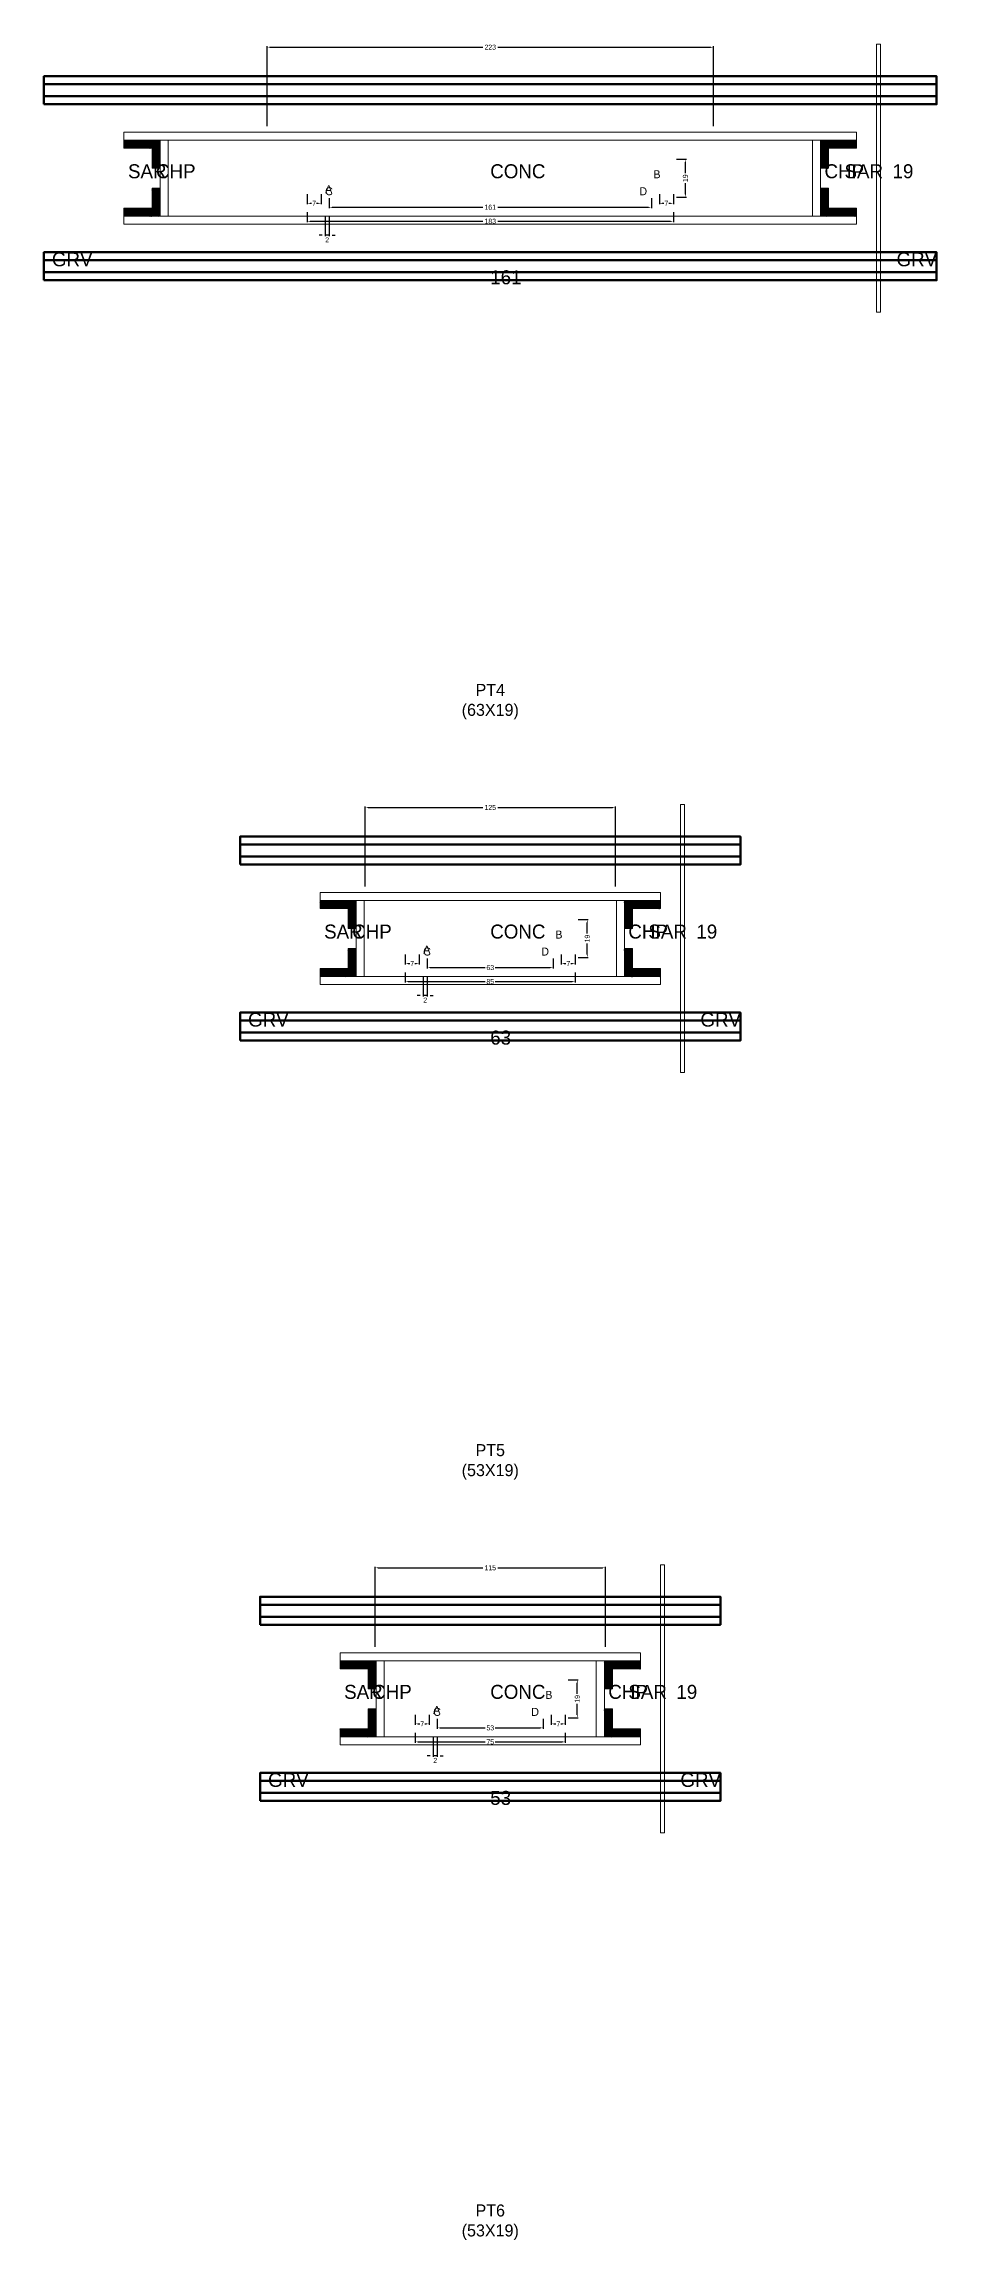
# Model space of a CAD drawing. Header units: centimetres. Extents: x -8500 to 4118, y -39526 to 295.
# Drawn here: x -223 to 223, y -37750 to -36653 of the extents above; entities that cross this region are included whole.
import ezdxf

# ---------------------------------------------------------------- set-up
doc = ezdxf.new("R2010")
doc.units = ezdxf.units.CM
for name, color, linetype in [('COTA', 241, 'Continuous'), ('GRAVATA', 224, 'Continuous'), ('Hachura', 251, 'Continuous'), ('NOMENCLATURA', 7, 'Continuous'), ('SARRAFO', 251, 'Continuous'), ('Texto Seção', 7, 'Continuous')]:
    doc.layers.add(name, color=color, linetype=linetype)
doc.dimstyles.new('cotax2', dxfattribs={"dimtxt": 2.5, "dimasz": 1.5, "dimexe": 0.5, "dimexo": 0.5, "dimgap": 0.5, "dimtad": 1, "dimcen": 2.5, "dimazin": 3, "dimtfac": 1, "dimtmove": 0, "dimatfit": 3})

# ---------------------------------------------------------------- blocks, each defined once
blk = doc.blocks.new('_CLOSEDFILLED')
at = {"color": 0, "linetype": 'BYBLOCK'}
blk.add_solid([(-1, 0.16), (0, 0), (-1, -0.16)], dxfattribs=at)
blk = doc.blocks.new('*D2536')
for p, q in [((-91.5, -36737), (-91.5, -36742)), ((91.5, -36737), (91.5, -36742)), ((-90, -36741.5), (-3.75, -36741.5)), ((3.75, -36741.5), (90, -36741.5))]:
    blk.add_line(p, q)
at = {"layer": 'Defpoints'}
for p in [(-91.5, -36736.5), (91.5, -36736.5), (-91.5, -36741.5)]:
    blk.add_point(p, dxfattribs=at)
at = {"layer": 'COTA', "xscale": 1.5, "yscale": 1.5, "rotation": 180}
blk.add_blockref('_CLOSEDFILLED', (-91.5, -36741.5), dxfattribs=at)
at = {"layer": 'COTA', "xscale": 1.5, "yscale": 1.5}
blk.add_blockref('_CLOSEDFILLED', (91.5, -36741.5), dxfattribs=at)
at = {"layer": 'COTA', "insert": (0, -36741.5), "char_height": 2.5, "attachment_point": 5}
blk.add_mtext('183', dxfattribs=at)
blk = doc.blocks.new('*D2537')
for p, q in [((-80.5, -36730), (-80.5, -36735)), ((-79, -36734.5), (-3.75, -36734.5)), ((3.75, -36734.5), (79, -36734.5)), ((80.5, -36730), (80.5, -36735))]:
    blk.add_line(p, q)
at = {"layer": 'Defpoints'}
for p in [(-80.5, -36729.5), (-80.5, -36734.5), (80.5, -36729.5)]:
    blk.add_point(p, dxfattribs=at)
at = {"layer": 'COTA', "xscale": 1.5, "yscale": 1.5, "rotation": 180}
blk.add_blockref('_CLOSEDFILLED', (-80.5, -36734.5), dxfattribs=at)
at = {"layer": 'COTA', "xscale": 1.5, "yscale": 1.5}
blk.add_blockref('_CLOSEDFILLED', (80.5, -36734.5), dxfattribs=at)
at = {"layer": 'COTA', "insert": (0, -36734.5), "char_height": 2.5, "attachment_point": 5}
blk.add_mtext('161', dxfattribs=at)
blk = doc.blocks.new('*D2538')
for p, q in [((93, -36710.5), (98, -36710.5)), ((97.5, -36717.5), (97.5, -36712)), ((97.5, -36728), (97.5, -36722.5)), ((93, -36729.5), (98, -36729.5))]:
    blk.add_line(p, q)
at = {"layer": 'Defpoints'}
for p in [(92.5, -36710.5), (92.5, -36729.5), (97.5, -36729.5)]:
    blk.add_point(p, dxfattribs=at)
at = {"layer": 'COTA', "xscale": 1.5, "yscale": 1.5}
for p, rotation in [((97.5, -36710.5), 90), ((97.5, -36729.5), 270)]:
    blk.add_blockref('_CLOSEDFILLED', p, dxfattribs=dict(at, rotation=rotation))
at = {"layer": 'COTA', "insert": (97.5, -36720), "char_height": 2.5, "attachment_point": 5, "rotation": 90}
blk.add_mtext('19', dxfattribs=at)
blk = doc.blocks.new('*D2539')
for p, q in [((-91.5, -36728), (-91.5, -36733)), ((-90, -36732.5), (-89.25, -36732.5)), ((-86.75, -36732.5), (-86, -36732.5)), ((-84.5, -36728), (-84.5, -36733))]:
    blk.add_line(p, q)
at = {"layer": 'Defpoints'}
for p in [(-91.5, -36727.5), (-91.5, -36732.5), (-84.5, -36727.5)]:
    blk.add_point(p, dxfattribs=at)
at = {"layer": 'COTA', "xscale": 1.5, "yscale": 1.5, "rotation": 180}
blk.add_blockref('_CLOSEDFILLED', (-91.5, -36732.5), dxfattribs=at)
at = {"layer": 'COTA', "xscale": 1.5, "yscale": 1.5}
blk.add_blockref('_CLOSEDFILLED', (-84.5, -36732.5), dxfattribs=at)
at = {"layer": 'COTA', "insert": (-88, -36732.5), "char_height": 2.5, "attachment_point": 5}
blk.add_mtext('7', dxfattribs=at)
blk = doc.blocks.new('*D2540')
for p, q in [((84.5, -36728), (84.5, -36733)), ((86, -36732.5), (86.75, -36732.5)), ((89.25, -36732.5), (90, -36732.5)), ((91.5, -36728), (91.5, -36733))]:
    blk.add_line(p, q)
at = {"layer": 'Defpoints'}
for p in [(84.5, -36727.5), (84.5, -36732.5), (91.5, -36727.5)]:
    blk.add_point(p, dxfattribs=at)
at = {"layer": 'COTA', "xscale": 1.5, "yscale": 1.5, "rotation": 180}
blk.add_blockref('_CLOSEDFILLED', (84.5, -36732.5), dxfattribs=at)
at = {"layer": 'COTA', "xscale": 1.5, "yscale": 1.5}
blk.add_blockref('_CLOSEDFILLED', (91.5, -36732.5), dxfattribs=at)
at = {"layer": 'COTA', "insert": (88, -36732.5), "char_height": 2.5, "attachment_point": 5}
blk.add_mtext('7', dxfattribs=at)
blk = doc.blocks.new('*D2541')
for p, q in [((-111.5, -36694), (-111.5, -36654)), ((-110, -36654.5), (-3.75, -36654.5)), ((3.75, -36654.5), (110, -36654.5)), ((111.5, -36694), (111.5, -36654))]:
    blk.add_line(p, q)
at = {"layer": 'Defpoints'}
for p in [(-111.5, -36654.5), (-111.5, -36694.5), (111.5, -36694.5)]:
    blk.add_point(p, dxfattribs=at)
at = {"layer": 'COTA', "xscale": 1.5, "yscale": 1.5, "rotation": 180}
blk.add_blockref('_CLOSEDFILLED', (-111.5, -36654.5), dxfattribs=at)
at = {"layer": 'COTA', "xscale": 1.5, "yscale": 1.5}
blk.add_blockref('_CLOSEDFILLED', (111.5, -36654.5), dxfattribs=at)
at = {"layer": 'COTA', "insert": (0, -36654.5), "char_height": 2.5, "attachment_point": 5}
blk.add_mtext('223', dxfattribs=at)
blk = doc.blocks.new('*D2562')
for p, q in [((-42.5, -37117), (-42.5, -37122)), ((-41, -37121.5), (-2.5, -37121.5)), ((2.5, -37121.5), (41, -37121.5)), ((42.5, -37117), (42.5, -37122))]:
    blk.add_line(p, q)
at = {"layer": 'Defpoints'}
for p in [(-42.5, -37116.5), (-42.5, -37121.5), (42.5, -37116.5)]:
    blk.add_point(p, dxfattribs=at)
at = {"layer": 'COTA', "xscale": 1.5, "yscale": 1.5, "rotation": 180}
blk.add_blockref('_CLOSEDFILLED', (-42.5, -37121.5), dxfattribs=at)
at = {"layer": 'COTA', "xscale": 1.5, "yscale": 1.5}
blk.add_blockref('_CLOSEDFILLED', (42.5, -37121.5), dxfattribs=at)
at = {"layer": 'COTA', "insert": (0, -37121.5), "char_height": 2.5, "attachment_point": 5}
blk.add_mtext('85', dxfattribs=at)
blk = doc.blocks.new('*D2563')
for p, q in [((-31.5, -37110), (-31.5, -37115)), ((31.5, -37110), (31.5, -37115)), ((-30, -37114.5), (-2.5, -37114.5)), ((2.5, -37114.5), (30, -37114.5))]:
    blk.add_line(p, q)
at = {"layer": 'Defpoints'}
for p in [(-31.5, -37109.5), (31.5, -37109.5), (-31.5, -37114.5)]:
    blk.add_point(p, dxfattribs=at)
at = {"layer": 'COTA', "xscale": 1.5, "yscale": 1.5, "rotation": 180}
blk.add_blockref('_CLOSEDFILLED', (-31.5, -37114.5), dxfattribs=at)
at = {"layer": 'COTA', "xscale": 1.5, "yscale": 1.5}
blk.add_blockref('_CLOSEDFILLED', (31.5, -37114.5), dxfattribs=at)
at = {"layer": 'COTA', "insert": (0, -37114.5), "char_height": 2.5, "attachment_point": 5}
blk.add_mtext('63', dxfattribs=at)
blk = doc.blocks.new('*D2564')
for p, q in [((44, -37090.5), (49, -37090.5)), ((48.5, -37097.5), (48.5, -37092)), ((44, -37109.5), (49, -37109.5)), ((48.5, -37108), (48.5, -37102.5))]:
    blk.add_line(p, q)
at = {"layer": 'Defpoints'}
for p in [(43.5, -37090.5), (43.5, -37109.5), (48.5, -37109.5)]:
    blk.add_point(p, dxfattribs=at)
at = {"layer": 'COTA', "xscale": 1.5, "yscale": 1.5}
for p, rotation in [((48.5, -37090.5), 90), ((48.5, -37109.5), 270)]:
    blk.add_blockref('_CLOSEDFILLED', p, dxfattribs=dict(at, rotation=rotation))
at = {"layer": 'COTA', "insert": (48.5, -37100), "char_height": 2.5, "attachment_point": 5, "rotation": 90}
blk.add_mtext('19', dxfattribs=at)
blk = doc.blocks.new('*D2565')
for p, q in [((-42.5, -37108), (-42.5, -37113)), ((-35.5, -37108), (-35.5, -37113)), ((-41, -37112.5), (-40.25, -37112.5)), ((-37.75, -37112.5), (-37, -37112.5))]:
    blk.add_line(p, q)
at = {"layer": 'Defpoints'}
for p in [(-42.5, -37107.5), (-35.5, -37107.5), (-42.5, -37112.5)]:
    blk.add_point(p, dxfattribs=at)
at = {"layer": 'COTA', "xscale": 1.5, "yscale": 1.5, "rotation": 180}
blk.add_blockref('_CLOSEDFILLED', (-42.5, -37112.5), dxfattribs=at)
at = {"layer": 'COTA', "xscale": 1.5, "yscale": 1.5}
blk.add_blockref('_CLOSEDFILLED', (-35.5, -37112.5), dxfattribs=at)
at = {"layer": 'COTA', "insert": (-39, -37112.5), "char_height": 2.5, "attachment_point": 5}
blk.add_mtext('7', dxfattribs=at)
blk = doc.blocks.new('*D2566')
for p, q in [((35.5, -37108), (35.5, -37113)), ((42.5, -37108), (42.5, -37113)), ((37, -37112.5), (37.75, -37112.5)), ((40.25, -37112.5), (41, -37112.5))]:
    blk.add_line(p, q)
at = {"layer": 'Defpoints'}
for p in [(35.5, -37107.5), (42.5, -37107.5), (35.5, -37112.5)]:
    blk.add_point(p, dxfattribs=at)
at = {"layer": 'COTA', "xscale": 1.5, "yscale": 1.5, "rotation": 180}
blk.add_blockref('_CLOSEDFILLED', (35.5, -37112.5), dxfattribs=at)
at = {"layer": 'COTA', "xscale": 1.5, "yscale": 1.5}
blk.add_blockref('_CLOSEDFILLED', (42.5, -37112.5), dxfattribs=at)
at = {"layer": 'COTA', "insert": (39, -37112.5), "char_height": 2.5, "attachment_point": 5}
blk.add_mtext('7', dxfattribs=at)
blk = doc.blocks.new('*D2567')
for p, q in [((-62.5, -37074), (-62.5, -37034)), ((62.5, -37074), (62.5, -37034)), ((-61, -37034.5), (-3.75, -37034.5)), ((3.75, -37034.5), (61, -37034.5))]:
    blk.add_line(p, q)
at = {"layer": 'Defpoints'}
for p in [(-62.5, -37034.5), (-62.5, -37074.5), (62.5, -37074.5)]:
    blk.add_point(p, dxfattribs=at)
at = {"layer": 'COTA', "xscale": 1.5, "yscale": 1.5, "rotation": 180}
blk.add_blockref('_CLOSEDFILLED', (-62.5, -37034.5), dxfattribs=at)
at = {"layer": 'COTA', "xscale": 1.5, "yscale": 1.5}
blk.add_blockref('_CLOSEDFILLED', (62.5, -37034.5), dxfattribs=at)
at = {"layer": 'COTA', "insert": (0, -37034.5), "char_height": 2.5, "attachment_point": 5}
blk.add_mtext('125', dxfattribs=at)
blk = doc.blocks.new('*D2588')
for p, q in [((-37.5, -37497), (-37.5, -37502)), ((-36, -37501.5), (-2.5, -37501.5)), ((2.5, -37501.5), (36, -37501.5)), ((37.5, -37497), (37.5, -37502))]:
    blk.add_line(p, q)
at = {"layer": 'Defpoints'}
for p in [(-37.5, -37496.5), (-37.5, -37501.5), (37.5, -37496.5)]:
    blk.add_point(p, dxfattribs=at)
at = {"layer": 'COTA', "xscale": 1.5, "yscale": 1.5, "rotation": 180}
blk.add_blockref('_CLOSEDFILLED', (-37.5, -37501.5), dxfattribs=at)
at = {"layer": 'COTA', "xscale": 1.5, "yscale": 1.5}
blk.add_blockref('_CLOSEDFILLED', (37.5, -37501.5), dxfattribs=at)
at = {"layer": 'COTA', "insert": (0, -37501.5), "char_height": 2.5, "attachment_point": 5}
blk.add_mtext('75', dxfattribs=at)
blk = doc.blocks.new('*D2589')
for p, q in [((-26.5, -37490), (-26.5, -37495)), ((-25, -37494.5), (-2.5, -37494.5)), ((2.5, -37494.5), (25, -37494.5)), ((26.5, -37490), (26.5, -37495))]:
    blk.add_line(p, q)
at = {"layer": 'Defpoints'}
for p in [(-26.5, -37489.5), (-26.5, -37494.5), (26.5, -37489.5)]:
    blk.add_point(p, dxfattribs=at)
at = {"layer": 'COTA', "xscale": 1.5, "yscale": 1.5, "rotation": 180}
blk.add_blockref('_CLOSEDFILLED', (-26.5, -37494.5), dxfattribs=at)
at = {"layer": 'COTA', "xscale": 1.5, "yscale": 1.5}
blk.add_blockref('_CLOSEDFILLED', (26.5, -37494.5), dxfattribs=at)
at = {"layer": 'COTA', "insert": (0, -37494.5), "char_height": 2.5, "attachment_point": 5}
blk.add_mtext('53', dxfattribs=at)
blk = doc.blocks.new('*D2590')
for p, q in [((39, -37470.5), (44, -37470.5)), ((43.5, -37477.5), (43.5, -37472)), ((43.5, -37488), (43.5, -37482.5)), ((39, -37489.5), (44, -37489.5))]:
    blk.add_line(p, q)
at = {"layer": 'Defpoints'}
for p in [(38.5, -37470.5), (38.5, -37489.5), (43.5, -37489.5)]:
    blk.add_point(p, dxfattribs=at)
at = {"layer": 'COTA', "xscale": 1.5, "yscale": 1.5}
for p, rotation in [((43.5, -37470.5), 90), ((43.5, -37489.5), 270)]:
    blk.add_blockref('_CLOSEDFILLED', p, dxfattribs=dict(at, rotation=rotation))
at = {"layer": 'COTA', "insert": (43.5, -37480), "char_height": 2.5, "attachment_point": 5, "rotation": 90}
blk.add_mtext('19', dxfattribs=at)
blk = doc.blocks.new('*D2591')
for p, q in [((-37.5, -37488), (-37.5, -37493)), ((-36, -37492.5), (-35.25, -37492.5)), ((-32.75, -37492.5), (-32, -37492.5)), ((-30.5, -37488), (-30.5, -37493))]:
    blk.add_line(p, q)
at = {"layer": 'Defpoints'}
for p in [(-37.5, -37487.5), (-37.5, -37492.5), (-30.5, -37487.5)]:
    blk.add_point(p, dxfattribs=at)
at = {"layer": 'COTA', "xscale": 1.5, "yscale": 1.5, "rotation": 180}
blk.add_blockref('_CLOSEDFILLED', (-37.5, -37492.5), dxfattribs=at)
at = {"layer": 'COTA', "xscale": 1.5, "yscale": 1.5}
blk.add_blockref('_CLOSEDFILLED', (-30.5, -37492.5), dxfattribs=at)
at = {"layer": 'COTA', "insert": (-34, -37492.5), "char_height": 2.5, "attachment_point": 5}
blk.add_mtext('7', dxfattribs=at)
blk = doc.blocks.new('*D2592')
for p, q in [((30.5, -37488), (30.5, -37493)), ((32, -37492.5), (32.75, -37492.5)), ((35.25, -37492.5), (36, -37492.5)), ((37.5, -37488), (37.5, -37493))]:
    blk.add_line(p, q)
at = {"layer": 'Defpoints'}
for p in [(30.5, -37487.5), (30.5, -37492.5), (37.5, -37487.5)]:
    blk.add_point(p, dxfattribs=at)
at = {"layer": 'COTA', "xscale": 1.5, "yscale": 1.5, "rotation": 180}
blk.add_blockref('_CLOSEDFILLED', (30.5, -37492.5), dxfattribs=at)
at = {"layer": 'COTA', "xscale": 1.5, "yscale": 1.5}
blk.add_blockref('_CLOSEDFILLED', (37.5, -37492.5), dxfattribs=at)
at = {"layer": 'COTA', "insert": (34, -37492.5), "char_height": 2.5, "attachment_point": 5}
blk.add_mtext('7', dxfattribs=at)
blk = doc.blocks.new('*D2593')
for p, q in [((-57.5, -37454), (-57.5, -37414)), ((-56, -37414.5), (-3.75, -37414.5)), ((3.75, -37414.5), (56, -37414.5)), ((57.5, -37454), (57.5, -37414))]:
    blk.add_line(p, q)
at = {"layer": 'Defpoints'}
for p in [(-57.5, -37414.5), (-57.5, -37454.5), (57.5, -37454.5)]:
    blk.add_point(p, dxfattribs=at)
at = {"layer": 'COTA', "xscale": 1.5, "yscale": 1.5, "rotation": 180}
blk.add_blockref('_CLOSEDFILLED', (-57.5, -37414.5), dxfattribs=at)
at = {"layer": 'COTA', "xscale": 1.5, "yscale": 1.5}
blk.add_blockref('_CLOSEDFILLED', (57.5, -37414.5), dxfattribs=at)
at = {"layer": 'COTA', "insert": (0, -37414.5), "char_height": 2.5, "attachment_point": 5}
blk.add_mtext('115', dxfattribs=at)

msp = doc.modelspace()

# ---------------------------------------------------------------- hatches: boundary and pattern name
at = {"layer": 'SARRAFO'}
h = msp.add_hatch(dxfattribs=at)
h.set_pattern_fill('SOLID', scale=2)
h.paths.add_polyline_path([(-183, -36705), (-169, -36705), (-169, -36701), (-183, -36701)])
h = msp.add_hatch(dxfattribs=at)
h.set_pattern_fill('SOLID', scale=2)
h.paths.add_polyline_path([(-169, -36715), (-165, -36715), (-165, -36701), (-169, -36701)])
h = msp.add_hatch(dxfattribs=at)
h.set_pattern_fill('SOLID', scale=2)
h.paths.add_polyline_path([(165, -36715), (169, -36715), (169, -36701), (165, -36701)])
h = msp.add_hatch(dxfattribs=at)
h.set_pattern_fill('SOLID', scale=2)
h.paths.add_polyline_path([(169, -36705), (183, -36705), (183, -36701), (169, -36701)])
h = msp.add_hatch(dxfattribs=at)
h.set_pattern_fill('SOLID', scale=2)
h.paths.add_polyline_path([(-169, -36739), (-165, -36739), (-165, -36725), (-169, -36725)])
h = msp.add_hatch(dxfattribs=at)
h.set_pattern_fill('SOLID', scale=2)
h.paths.add_polyline_path([(165, -36739), (169, -36739), (169, -36725), (165, -36725)])
h = msp.add_hatch(dxfattribs=at)
h.set_pattern_fill('SOLID', scale=2)
h.paths.add_polyline_path([(-183, -36739), (-169, -36739), (-169, -36735), (-183, -36735)])
h = msp.add_hatch(dxfattribs=at)
h.set_pattern_fill('SOLID', scale=2)
h.paths.add_polyline_path([(169, -36739), (183, -36739), (183, -36735), (169, -36735)])
h = msp.add_hatch(dxfattribs=at)
h.set_pattern_fill('SOLID', scale=2)
h.paths.add_polyline_path([(-85, -37085), (-71, -37085), (-71, -37081), (-85, -37081)])
h = msp.add_hatch(dxfattribs=at)
h.set_pattern_fill('SOLID', scale=2)
h.paths.add_polyline_path([(-71, -37095), (-67, -37095), (-67, -37081), (-71, -37081)])
h = msp.add_hatch(dxfattribs=at)
h.set_pattern_fill('SOLID', scale=2)
h.paths.add_polyline_path([(67, -37095), (71, -37095), (71, -37081), (67, -37081)])
h = msp.add_hatch(dxfattribs=at)
h.set_pattern_fill('SOLID', scale=2)
h.paths.add_polyline_path([(71, -37085), (85, -37085), (85, -37081), (71, -37081)])
h = msp.add_hatch(dxfattribs=at)
h.set_pattern_fill('SOLID', scale=2)
h.paths.add_polyline_path([(-71, -37119), (-67, -37119), (-67, -37105), (-71, -37105)])
h = msp.add_hatch(dxfattribs=at)
h.set_pattern_fill('SOLID', scale=2)
h.paths.add_polyline_path([(67, -37119), (71, -37119), (71, -37105), (67, -37105)])
h = msp.add_hatch(dxfattribs=at)
h.set_pattern_fill('SOLID', scale=2)
h.paths.add_polyline_path([(-85, -37119), (-71, -37119), (-71, -37115), (-85, -37115)])
h = msp.add_hatch(dxfattribs=at)
h.set_pattern_fill('SOLID', scale=2)
h.paths.add_polyline_path([(71, -37119), (85, -37119), (85, -37115), (71, -37115)])
h = msp.add_hatch(dxfattribs=at)
h.set_pattern_fill('SOLID', scale=2)
h.paths.add_polyline_path([(-75, -37465), (-61, -37465), (-61, -37461), (-75, -37461)])
h = msp.add_hatch(dxfattribs=at)
h.set_pattern_fill('SOLID', scale=2)
h.paths.add_polyline_path([(-61, -37475), (-57, -37475), (-57, -37461), (-61, -37461)])
h = msp.add_hatch(dxfattribs=at)
h.set_pattern_fill('SOLID', scale=2)
h.paths.add_polyline_path([(57, -37475), (61, -37475), (61, -37461), (57, -37461)])
h = msp.add_hatch(dxfattribs=at)
h.set_pattern_fill('SOLID', scale=2)
h.paths.add_polyline_path([(61, -37465), (75, -37465), (75, -37461), (61, -37461)])
h = msp.add_hatch(dxfattribs=at)
h.set_pattern_fill('SOLID', scale=2)
h.paths.add_polyline_path([(-75, -37499), (-61, -37499), (-61, -37495), (-75, -37495)])
h = msp.add_hatch(dxfattribs=at)
h.set_pattern_fill('SOLID', scale=2)
h.paths.add_polyline_path([(-61, -37499), (-57, -37499), (-57, -37485), (-61, -37485)])
h = msp.add_hatch(dxfattribs=at)
h.set_pattern_fill('SOLID', scale=2)
h.paths.add_polyline_path([(57, -37499), (61, -37499), (61, -37485), (57, -37485)])
h = msp.add_hatch(dxfattribs=at)
h.set_pattern_fill('SOLID', scale=2)
h.paths.add_polyline_path([(61, -37499), (75, -37499), (75, -37495), (61, -37495)])

# ---------------------------------------------------------------- linework, layer by layer
at = {"layer": 'GRAVATA', "lineweight": 50}
for points in [[(-223, -36683), (223, -36683), (223, -36669), (-223, -36669)], [(-223, -36679), (223, -36679), (223, -36673), (-223, -36673)], [(-223, -36771), (223, -36771), (223, -36757), (-223, -36757)], [(-223, -36767), (223, -36767), (223, -36761), (-223, -36761)], [(-125, -37063), (125, -37063), (125, -37049), (-125, -37049)], [(-125, -37059), (125, -37059), (125, -37053), (-125, -37053)], [(-125, -37151), (125, -37151), (125, -37137), (-125, -37137)], [(-125, -37147), (125, -37147), (125, -37141), (-125, -37141)], [(-115, -37443), (115, -37443), (115, -37429), (-115, -37429)], [(-115, -37439), (115, -37439), (115, -37433), (-115, -37433)], [(-115, -37531), (115, -37531), (115, -37517), (-115, -37517)], [(-115, -37527), (115, -37527), (115, -37521), (-115, -37521)]]:
    msp.add_lwpolyline(points, close=True, dxfattribs=at)
at = {"layer": 'Hachura', "lineweight": 13}
for points in [[(193, -36787), (195, -36787), (195, -36653), (193, -36653)], [(95, -37167), (97, -37167), (97, -37033), (95, -37033)], [(85, -37547), (87, -37547), (87, -37413), (85, -37413)]]:
    msp.add_lwpolyline(points, close=True, dxfattribs=at)
at = {"layer": 'Hachura', "lineweight": 18}
for points in [[(-183, -36701), (183, -36701), (183, -36697), (-183, -36697)], [(-165, -36739), (-161, -36739), (-161, -36701), (-165, -36701)], [(161, -36739), (165, -36739), (165, -36701), (161, -36701)], [(-183, -36743), (183, -36743), (183, -36739), (-183, -36739)], [(-85, -37081), (85, -37081), (85, -37077), (-85, -37077)], [(-67, -37119), (-63, -37119), (-63, -37081), (-67, -37081)], [(63, -37119), (67, -37119), (67, -37081), (63, -37081)], [(-85, -37123), (85, -37123), (85, -37119), (-85, -37119)], [(-75, -37461), (75, -37461), (75, -37457), (-75, -37457)], [(-57, -37499), (-53, -37499), (-53, -37461), (-57, -37461)], [(53, -37499), (57, -37499), (57, -37461), (53, -37461)], [(-75, -37503), (75, -37503), (75, -37499), (-75, -37499)]]:
    msp.add_lwpolyline(points, close=True, dxfattribs=at)
at = {"layer": 'SARRAFO', "lineweight": 13}
for points in [[(-183, -36705), (-169, -36705), (-169, -36701), (-183, -36701)], [(-169, -36715), (-165, -36715), (-165, -36701), (-169, -36701)], [(165, -36715), (169, -36715), (169, -36701), (165, -36701)], [(169, -36705), (183, -36705), (183, -36701), (169, -36701)], [(-169, -36739), (-165, -36739), (-165, -36725), (-169, -36725)], [(165, -36739), (169, -36739), (169, -36725), (165, -36725)], [(-183, -36739), (-169, -36739), (-169, -36735), (-183, -36735)], [(169, -36739), (183, -36739), (183, -36735), (169, -36735)], [(-85, -37085), (-71, -37085), (-71, -37081), (-85, -37081)], [(-71, -37095), (-67, -37095), (-67, -37081), (-71, -37081)], [(67, -37095), (71, -37095), (71, -37081), (67, -37081)], [(71, -37085), (85, -37085), (85, -37081), (71, -37081)], [(-71, -37119), (-67, -37119), (-67, -37105), (-71, -37105)], [(67, -37119), (71, -37119), (71, -37105), (67, -37105)], [(-85, -37119), (-71, -37119), (-71, -37115), (-85, -37115)], [(71, -37119), (85, -37119), (85, -37115), (71, -37115)], [(-75, -37465), (-61, -37465), (-61, -37461), (-75, -37461)], [(-61, -37475), (-57, -37475), (-57, -37461), (-61, -37461)], [(57, -37475), (61, -37475), (61, -37461), (57, -37461)], [(61, -37465), (75, -37465), (75, -37461), (61, -37461)], [(-75, -37499), (-61, -37499), (-61, -37495), (-75, -37495)], [(-61, -37499), (-57, -37499), (-57, -37485), (-61, -37485)], [(57, -37499), (61, -37499), (61, -37485), (57, -37485)], [(61, -37499), (75, -37499), (75, -37495), (61, -37495)]]:
    msp.add_lwpolyline(points, close=True, dxfattribs=at)

# ---------------------------------------------------------------- texts
at = {"layer": 'NOMENCLATURA'}
for s, p in [('B', (81.5, -36720)), ('A', (-82.5, -36727.5)), ('C', (-82.5, -36728.5)), ('D', (74.5, -36728.5)), ('B', (32.5, -37100)), ('A', (-33.5, -37107.5)), ('C', (-33.5, -37108.5)), ('D', (25.5, -37108.5)), ('A', (-28.5, -37487.5)), ('B', (27.5, -37480)), ('C', (-28.5, -37488.5)), ('D', (20.5, -37488.5))]:
    msp.add_text(s, height=4, dxfattribs=at).set_placement(p)
at = {"layer": 'NOMENCLATURA', "char_height": 6, "attachment_point": 8}
for s, insert in [('PT4\\P(63X19)', (0, -36990.5)), ('PT5\\P(53X19)', (0, -37370.5)), ('PT6\\P(53X19)', (0, -37750.5))]:
    msp.add_mtext(s, dxfattribs=dict(at, insert=insert))
at = {"layer": 'Texto Seção'}
for s, p in [('SAR', (-181, -36720)), ('CHP', (-167, -36720)), ('CONC', (0, -36720)), ('CHP', (167, -36720)), ('SAR', (177, -36720)), ('19', (201, -36720)), ('GRV', (-219, -36764)), ('GRV', (203, -36764)), ('161', (0, -36773)), ('SAR', (-83, -37100)), ('CHP', (-69, -37100)), ('CONC', (0, -37100)), ('CHP', (69, -37100)), ('SAR', (79, -37100)), ('19', (103, -37100)), ('GRV', (-121, -37144)), ('GRV', (105, -37144)), ('63', (0, -37153)), ('SAR', (-73, -37480)), ('CHP', (-59, -37480)), ('CONC', (0, -37480)), ('CHP', (59, -37480)), ('SAR', (69, -37480)), ('19', (93, -37480)), ('GRV', (-111, -37524)), ('GRV', (95, -37524)), ('53', (0, -37533))]:
    msp.add_text(s, height=7, dxfattribs=at).set_placement(p)

# ---------------------------------------------------------------- dimensions: what is measured, and where the dimension line sits
at = {"layer": 'COTA'}
for base, p1, p2, picture, middle in [((-111.5, -36654.5), (-111.5, -36694.5), (111.5, -36694.5), '*D2541', (0, -36654.5)), ((-91.5, -36732.5), (-91.5, -36727.5), (-84.5, -36727.5), '*D2539', (-88, -36732.5)), ((-91.5, -36741.5), (-91.5, -36736.5), (91.5, -36736.5), '*D2536', (0, -36741.5)), ((-80.5, -36734.5), (-80.5, -36729.5), (80.5, -36729.5), '*D2537', (0, -36734.5)), ((84.5, -36732.5), (84.5, -36727.5), (91.5, -36727.5), '*D2540', (88, -36732.5)), ((-62.5, -37034.5), (-62.5, -37074.5), (62.5, -37074.5), '*D2567', (0, -37034.5)), ((-42.5, -37112.5), (-42.5, -37107.5), (-35.5, -37107.5), '*D2565', (-39, -37112.5)), ((-31.5, -37114.5), (-31.5, -37109.5), (31.5, -37109.5), '*D2563', (0, -37114.5)), ((35.5, -37112.5), (35.5, -37107.5), (42.5, -37107.5), '*D2566', (39, -37112.5)), ((-42.5, -37121.5), (-42.5, -37116.5), (42.5, -37116.5), '*D2562', (0, -37121.5)), ((-57.5, -37414.5), (-57.5, -37454.5), (57.5, -37454.5), '*D2593', (0, -37414.5)), ((-37.5, -37492.5), (-37.5, -37487.5), (-30.5, -37487.5), '*D2591', (-34, -37492.5)), ((-26.5, -37494.5), (-26.5, -37489.5), (26.5, -37489.5), '*D2589', (0, -37494.5)), ((30.5, -37492.5), (30.5, -37487.5), (37.5, -37487.5), '*D2592', (34, -37492.5)), ((-37.5, -37501.5), (-37.5, -37496.5), (37.5, -37496.5), '*D2588', (0, -37501.5))]:
    dim = msp.add_linear_dim(base=base, p1=p1, p2=p2, dimstyle='cotax2', dxfattribs=at)
    dim.commit()
    dim.dimension.update_dxf_attribs({"geometry": picture, "text_midpoint": middle})
for base, p1, p2, picture, middle in [((97.5, -36729.5), (92.5, -36729.5), (92.5, -36710.5), '*D2538', (97.5, -36720)), ((48.5, -37109.5), (43.5, -37109.5), (43.5, -37090.5), '*D2564', (48.5, -37100)), ((43.5, -37489.5), (38.5, -37489.5), (38.5, -37470.5), '*D2590', (43.5, -37480))]:
    dim = msp.add_linear_dim(base=base, p1=p1, p2=p2, angle=90, dimstyle='cotax2', dxfattribs=at)
    dim.commit()
    dim.dimension.update_dxf_attribs({"geometry": picture, "text_midpoint": middle})
for base, p1, p2 in [((-80.5, -36748.5), (-80.5, -36738.5), (-82.5, -36738.5)), ((-31.5, -37128.5), (-31.5, -37118.5), (-33.5, -37118.5)), ((-26.5, -37508.5), (-26.5, -37498.5), (-28.5, -37498.5))]:
    msp.add_linear_dim(base=base, p1=p1, p2=p2, dimstyle='cotax2', dxfattribs=at).render()

doc.saveas('drawing.dxf')
